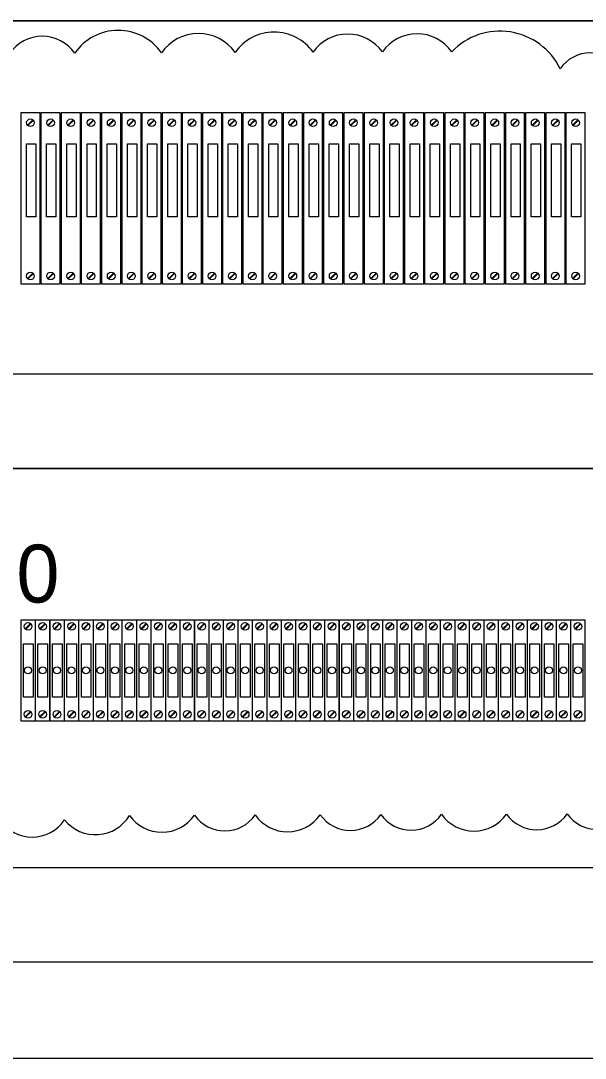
# Model space of a CAD drawing. Header units: millimetres. Extents: x 32721 to 72822, y 57624 to 123188.
# Drawn here: x 42981.7 to 43102.9, y 65167.6 to 65390.1 of the extents above; entities that cross this region are included whole.
import ezdxf

# ---------------------------------------------------------------- set-up
doc = ezdxf.new("R2010")
doc.units = ezdxf.units.MM
doc.header["$LTSCALE"] = 10
doc.layers.add('1轮廓实线层', color=7, linetype='Continuous', lineweight=18)
doc.layers.add('6文字层', color=3, linetype='Continuous', lineweight=18)
doc.styles.add('样式 1', font='SIMYOU.TTF', dxfattribs={"width": 0.75})

msp = doc.modelspace()

# ---------------------------------------------------------------- linework, layer by layer
at = {"layer": '1轮廓实线层'}
for p, q in [((43271.42, 65390.14), (42895.68, 65390.14)), ((42895.68, 65390.14), (43474.09, 65390.14)), ((43271.42, 65314.33), (42895.68, 65314.33)), ((43474.09, 65314.33), (42895.68, 65314.33)), ((43271.42, 65294.11), (42895.68, 65294.11)), ((42895.68, 65294.11), (43474.09, 65294.11)), ((43474.09, 65208.43), (42895.68, 65208.43)), ((43493.8, 65188.21), (42875.97, 65188.21)), ((42851.31, 65167.62), (43518.46, 65167.62))]:
    msp.add_line(p, q, dxfattribs=at)
at = {"layer": '1轮廓实线层', "lineweight": 13}
for p, q in [((42985.87, 65370.4), (42981.73, 65370.4)), ((42981.73, 65370.4), (42981.73, 65333.75)), ((42985.87, 65333.75), (42985.87, 65370.4)), ((42990.2, 65370.4), (42986.06, 65370.4)), ((42986.06, 65370.4), (42986.06, 65333.75)), ((42990.2, 65333.75), (42990.2, 65370.4)), ((42994.53, 65370.4), (42990.39, 65370.4)), ((42990.39, 65370.4), (42990.39, 65333.75)), ((42994.53, 65333.75), (42994.53, 65370.4)), ((42998.87, 65370.4), (42994.72, 65370.4)), ((42994.72, 65370.4), (42994.72, 65333.75)), ((42998.87, 65333.75), (42998.87, 65370.4)), ((43003.2, 65370.4), (42999.05, 65370.4)), ((42999.05, 65370.4), (42999.05, 65333.75)), ((43003.2, 65333.75), (43003.2, 65370.4)), ((43007.53, 65370.4), (43003.39, 65370.4)), ((43003.39, 65370.4), (43003.39, 65333.75)), ((43007.53, 65333.75), (43007.53, 65370.4)), ((43011.86, 65370.4), (43007.72, 65370.4)), ((43007.72, 65370.4), (43007.72, 65333.75)), ((43011.86, 65333.75), (43011.86, 65370.4)), ((43016.19, 65370.4), (43012.05, 65370.4)), ((43012.05, 65370.4), (43012.05, 65333.75)), ((43016.19, 65333.75), (43016.19, 65370.4)), ((43020.52, 65370.4), (43016.38, 65370.4)), ((43016.38, 65370.4), (43016.38, 65333.75)), ((43020.52, 65333.75), (43020.52, 65370.4)), ((43024.86, 65370.4), (43020.71, 65370.4)), ((43020.71, 65370.4), (43020.71, 65333.75)), ((43024.86, 65333.75), (43024.86, 65370.4)), ((43029.19, 65370.4), (43025.04, 65370.4)), ((43025.04, 65370.4), (43025.04, 65333.75)), ((43029.19, 65333.75), (43029.19, 65370.4)), ((43033.52, 65370.4), (43029.37, 65370.4)), ((43029.37, 65370.4), (43029.37, 65333.75)), ((43033.52, 65333.75), (43033.52, 65370.4)), ((43037.85, 65370.4), (43033.71, 65370.4)), ((43033.71, 65370.4), (43033.71, 65333.75)), ((43037.85, 65333.75), (43037.85, 65370.4)), ((43042.18, 65370.4), (43038.04, 65370.4)), ((43038.04, 65370.4), (43038.04, 65333.75)), ((43042.18, 65333.75), (43042.18, 65370.4)), ((43046.51, 65370.4), (43042.37, 65370.4)), ((43042.37, 65370.4), (43042.37, 65333.75)), ((43046.51, 65333.75), (43046.51, 65370.4)), ((43050.85, 65370.4), (43046.7, 65370.4)), ((43046.7, 65370.4), (43046.7, 65333.75)), ((43050.85, 65333.75), (43050.85, 65370.4)), ((43055.18, 65370.4), (43051.03, 65370.4)), ((43051.03, 65370.4), (43051.03, 65333.75)), ((43055.18, 65333.75), (43055.18, 65370.4)), ((43059.54, 65370.4), (43055.4, 65370.4)), ((43055.4, 65370.4), (43055.4, 65333.75)), ((43059.54, 65333.75), (43059.54, 65370.4)), ((43063.87, 65370.4), (43059.73, 65370.4)), ((43059.73, 65370.4), (43059.73, 65333.75)), ((43063.87, 65333.75), (43063.87, 65370.4)), ((43068.2, 65370.4), (43064.06, 65370.4)), ((43064.06, 65370.4), (43064.06, 65333.75)), ((43068.2, 65333.75), (43068.2, 65370.4)), ((43072.54, 65370.4), (43068.39, 65370.4)), ((43068.39, 65370.4), (43068.39, 65333.75)), ((43072.54, 65333.75), (43072.54, 65370.4)), ((43076.87, 65370.4), (43072.72, 65370.4)), ((43072.72, 65370.4), (43072.72, 65333.75)), ((43076.87, 65333.75), (43076.87, 65370.4)), ((43081.2, 65370.4), (43077.05, 65370.4)), ((43077.05, 65370.4), (43077.05, 65333.75)), ((43081.2, 65333.75), (43081.2, 65370.4)), ((43085.53, 65370.4), (43081.39, 65370.4)), ((43081.39, 65370.4), (43081.39, 65333.75)), ((43085.53, 65333.75), (43085.53, 65370.4)), ((43089.86, 65370.4), (43085.72, 65370.4)), ((43085.72, 65370.4), (43085.72, 65333.75)), ((43089.86, 65333.75), (43089.86, 65370.4)), ((43094.19, 65370.4), (43090.05, 65370.4)), ((43090.05, 65370.4), (43090.05, 65333.75)), ((43094.19, 65333.75), (43094.19, 65370.4)), ((43098.53, 65370.4), (43094.38, 65370.4)), ((43094.38, 65370.4), (43094.38, 65333.75)), ((43098.53, 65333.75), (43098.53, 65370.4)), ((43102.86, 65370.4), (43098.71, 65370.4)), ((43098.71, 65370.4), (43098.71, 65333.75)), ((43102.86, 65333.75), (43102.86, 65370.4)), ((42983.17, 65367.74), (42984.33, 65368.9)), ((42983.27, 65367.64), (42984.43, 65368.8)), ((42987.5, 65367.74), (42988.66, 65368.9)), ((42987.6, 65367.64), (42988.76, 65368.8)), ((42991.83, 65367.74), (42992.99, 65368.9)), ((42991.93, 65367.64), (42993.09, 65368.8)), ((42996.16, 65367.74), (42997.32, 65368.9)), ((42996.26, 65367.64), (42997.43, 65368.8)), ((43000.49, 65367.74), (43001.66, 65368.9)), ((43000.6, 65367.64), (43001.76, 65368.8)), ((43004.83, 65367.74), (43005.99, 65368.9)), ((43004.93, 65367.64), (43006.09, 65368.8)), ((43009.16, 65367.74), (43010.32, 65368.9)), ((43009.26, 65367.64), (43010.42, 65368.8)), ((43013.49, 65367.74), (43014.65, 65368.9)), ((43013.59, 65367.64), (43014.75, 65368.8)), ((43017.82, 65367.74), (43018.98, 65368.9)), ((43017.92, 65367.64), (43019.08, 65368.8)), ((43022.15, 65367.74), (43023.31, 65368.9)), ((43022.25, 65367.64), (43023.42, 65368.8)), ((43026.48, 65367.74), (43027.65, 65368.9)), ((43026.59, 65367.64), (43027.75, 65368.8)), ((43030.82, 65367.74), (43031.98, 65368.9)), ((43030.92, 65367.64), (43032.08, 65368.8)), ((43035.15, 65367.74), (43036.31, 65368.9)), ((43035.25, 65367.64), (43036.41, 65368.8)), ((43039.48, 65367.74), (43040.64, 65368.9)), ((43039.58, 65367.64), (43040.74, 65368.8)), ((43043.81, 65367.74), (43044.97, 65368.9)), ((43043.91, 65367.64), (43045.07, 65368.8)), ((43048.14, 65367.74), (43049.3, 65368.9)), ((43048.24, 65367.64), (43049.41, 65368.8)), ((43052.47, 65367.74), (43053.63, 65368.9)), ((43052.58, 65367.64), (43053.74, 65368.8)), ((43056.84, 65367.74), (43058, 65368.9)), ((43056.94, 65367.64), (43058.1, 65368.8)), ((43061.17, 65367.74), (43062.33, 65368.9)), ((43061.27, 65367.64), (43062.43, 65368.8)), ((43065.5, 65367.74), (43066.66, 65368.9)), ((43065.6, 65367.64), (43066.76, 65368.8)), ((43069.83, 65367.74), (43070.99, 65368.9)), ((43069.93, 65367.64), (43071.1, 65368.8)), ((43074.16, 65367.74), (43075.33, 65368.9)), ((43074.27, 65367.64), (43075.43, 65368.8)), ((43078.5, 65367.74), (43079.66, 65368.9)), ((43078.6, 65367.64), (43079.76, 65368.8)), ((43082.83, 65367.74), (43083.99, 65368.9)), ((43082.93, 65367.64), (43084.09, 65368.8)), ((43087.16, 65367.74), (43088.32, 65368.9)), ((43087.26, 65367.64), (43088.42, 65368.8)), ((43091.49, 65367.74), (43092.65, 65368.9)), ((43091.59, 65367.64), (43092.75, 65368.8)), ((43095.82, 65367.74), (43096.98, 65368.9)), ((43095.92, 65367.64), (43097.09, 65368.8)), ((43100.15, 65367.74), (43101.31, 65368.9)), ((43100.26, 65367.64), (43101.42, 65368.8)), ((42983.17, 65334.86), (42984.33, 65336.03)), ((42983.27, 65334.76), (42984.43, 65335.92)), ((42987.5, 65334.86), (42988.66, 65336.03)), ((42987.6, 65334.76), (42988.76, 65335.92)), ((42991.83, 65334.86), (42992.99, 65336.03)), ((42991.93, 65334.76), (42993.09, 65335.92)), ((42996.16, 65334.86), (42997.32, 65336.03)), ((42996.26, 65334.76), (42997.43, 65335.92)), ((43000.49, 65334.86), (43001.66, 65336.03)), ((43000.6, 65334.76), (43001.76, 65335.92)), ((43004.83, 65334.86), (43005.99, 65336.03)), ((43004.93, 65334.76), (43006.09, 65335.92)), ((43009.16, 65334.86), (43010.32, 65336.03)), ((43009.26, 65334.76), (43010.42, 65335.92)), ((43013.49, 65334.86), (43014.65, 65336.03)), ((43013.59, 65334.76), (43014.75, 65335.92)), ((43017.82, 65334.86), (43018.98, 65336.03)), ((43017.92, 65334.76), (43019.08, 65335.92)), ((43022.15, 65334.86), (43023.31, 65336.03)), ((43022.25, 65334.76), (43023.42, 65335.92)), ((43026.48, 65334.86), (43027.65, 65336.03)), ((43026.59, 65334.76), (43027.75, 65335.92)), ((43030.82, 65334.86), (43031.98, 65336.03)), ((43030.92, 65334.76), (43032.08, 65335.92)), ((43035.15, 65334.86), (43036.31, 65336.03)), ((43035.25, 65334.76), (43036.41, 65335.92)), ((43039.48, 65334.86), (43040.64, 65336.03)), ((43039.58, 65334.76), (43040.74, 65335.92)), ((43043.81, 65334.86), (43044.97, 65336.03)), ((43043.91, 65334.76), (43045.07, 65335.92)), ((43048.14, 65334.86), (43049.3, 65336.03)), ((43048.24, 65334.76), (43049.41, 65335.92)), ((43052.47, 65334.86), (43053.63, 65336.03)), ((43052.58, 65334.76), (43053.74, 65335.92)), ((43056.84, 65334.86), (43058, 65336.03)), ((43056.94, 65334.76), (43058.1, 65335.92)), ((43061.17, 65334.86), (43062.33, 65336.03)), ((43061.27, 65334.76), (43062.43, 65335.92)), ((43065.5, 65334.86), (43066.66, 65336.03)), ((43065.6, 65334.76), (43066.76, 65335.92)), ((43069.83, 65334.86), (43070.99, 65336.03)), ((43069.93, 65334.76), (43071.1, 65335.92)), ((43074.16, 65334.86), (43075.33, 65336.03)), ((43074.27, 65334.76), (43075.43, 65335.92)), ((43078.5, 65334.86), (43079.66, 65336.03)), ((43078.6, 65334.76), (43079.76, 65335.92)), ((43082.83, 65334.86), (43083.99, 65336.03)), ((43082.93, 65334.76), (43084.09, 65335.92)), ((43087.16, 65334.86), (43088.32, 65336.03)), ((43087.26, 65334.76), (43088.42, 65335.92)), ((43091.49, 65334.86), (43092.65, 65336.03)), ((43091.59, 65334.76), (43092.75, 65335.92)), ((43095.82, 65334.86), (43096.98, 65336.03)), ((43095.92, 65334.76), (43097.09, 65335.92)), ((43100.15, 65334.86), (43101.31, 65336.03)), ((43100.26, 65334.76), (43101.42, 65335.92)), ((42981.73, 65333.75), (42985.87, 65333.75)), ((42986.06, 65333.75), (42990.2, 65333.75)), ((42990.39, 65333.75), (42994.53, 65333.75)), ((42994.72, 65333.75), (42998.87, 65333.75)), ((42999.05, 65333.75), (43003.2, 65333.75)), ((43003.39, 65333.75), (43007.53, 65333.75)), ((43007.72, 65333.75), (43011.86, 65333.75)), ((43012.05, 65333.75), (43016.19, 65333.75)), ((43016.38, 65333.75), (43020.52, 65333.75)), ((43020.71, 65333.75), (43024.86, 65333.75)), ((43025.04, 65333.75), (43029.19, 65333.75)), ((43029.37, 65333.75), (43033.52, 65333.75)), ((43033.71, 65333.75), (43037.85, 65333.75)), ((43038.04, 65333.75), (43042.18, 65333.75)), ((43042.37, 65333.75), (43046.51, 65333.75)), ((43046.7, 65333.75), (43050.85, 65333.75)), ((43051.03, 65333.75), (43055.18, 65333.75)), ((43055.4, 65333.75), (43059.54, 65333.75)), ((43059.73, 65333.75), (43063.87, 65333.75)), ((43064.06, 65333.75), (43068.2, 65333.75)), ((43068.39, 65333.75), (43072.54, 65333.75)), ((43072.72, 65333.75), (43076.87, 65333.75)), ((43077.05, 65333.75), (43081.2, 65333.75)), ((43081.39, 65333.75), (43085.53, 65333.75)), ((43085.72, 65333.75), (43089.86, 65333.75)), ((43090.05, 65333.75), (43094.19, 65333.75)), ((43094.38, 65333.75), (43098.53, 65333.75)), ((43098.71, 65333.75), (43102.86, 65333.75)), ((42981.79, 65261.68), (42984.82, 65261.68)), ((42981.79, 65239.95), (42981.79, 65261.68)), ((42984.82, 65261.68), (42984.82, 65239.95)), ((42984.89, 65261.68), (42987.92, 65261.68)), ((42984.89, 65239.95), (42984.89, 65261.68)), ((42987.92, 65261.68), (42987.92, 65239.95)), ((42988, 65261.68), (42991.03, 65261.68)), ((42988, 65239.95), (42988, 65261.68)), ((42991.03, 65261.68), (42991.03, 65239.95)), ((42991.1, 65261.68), (42994.13, 65261.68)), ((42991.1, 65239.95), (42991.1, 65261.68)), ((42994.13, 65261.68), (42994.13, 65239.95)), ((42994.21, 65261.68), (42997.24, 65261.68)), ((42994.21, 65239.95), (42994.21, 65261.68)), ((42997.24, 65261.68), (42997.24, 65239.95)), ((42997.31, 65261.68), (43000.34, 65261.68)), ((42997.31, 65239.95), (42997.31, 65261.68)), ((43000.34, 65261.68), (43000.34, 65239.95)), ((43000.42, 65261.68), (43003.45, 65261.68)), ((43000.42, 65239.95), (43000.42, 65261.68)), ((43003.45, 65261.68), (43003.45, 65239.95)), ((43003.52, 65261.68), (43006.55, 65261.68)), ((43003.52, 65239.95), (43003.52, 65261.68)), ((43006.55, 65261.68), (43006.55, 65239.95)), ((43006.63, 65261.68), (43009.66, 65261.68)), ((43006.63, 65239.95), (43006.63, 65261.68)), ((43009.66, 65261.68), (43009.66, 65239.95)), ((43009.73, 65261.68), (43012.76, 65261.68)), ((43009.73, 65239.95), (43009.73, 65261.68)), ((43012.76, 65261.68), (43012.76, 65239.95)), ((43012.84, 65261.68), (43015.87, 65261.68)), ((43012.84, 65239.95), (43012.84, 65261.68)), ((43015.87, 65261.68), (43015.87, 65239.95)), ((43015.94, 65261.68), (43018.97, 65261.68)), ((43015.94, 65239.95), (43015.94, 65261.68)), ((43018.97, 65261.68), (43018.97, 65239.95)), ((43019.05, 65261.68), (43022.08, 65261.68)), ((43019.05, 65239.95), (43019.05, 65261.68)), ((43022.08, 65261.68), (43022.08, 65239.95)), ((43022.15, 65261.68), (43025.18, 65261.68)), ((43022.15, 65239.95), (43022.15, 65261.68)), ((43025.18, 65261.68), (43025.18, 65239.95)), ((43025.26, 65261.68), (43028.29, 65261.68)), ((43025.26, 65239.95), (43025.26, 65261.68)), ((43028.29, 65261.68), (43028.29, 65239.95)), ((43028.36, 65261.68), (43031.39, 65261.68)), ((43028.36, 65239.95), (43028.36, 65261.68)), ((43031.39, 65261.68), (43031.39, 65239.95)), ((43031.47, 65261.68), (43034.5, 65261.68)), ((43031.47, 65239.95), (43031.47, 65261.68)), ((43034.5, 65261.68), (43034.5, 65239.95)), ((43034.57, 65261.68), (43037.6, 65261.68)), ((43034.57, 65239.95), (43034.57, 65261.68)), ((43037.6, 65261.68), (43037.6, 65239.95)), ((43037.68, 65261.68), (43040.71, 65261.68)), ((43037.68, 65239.95), (43037.68, 65261.68)), ((43040.71, 65261.68), (43040.71, 65239.95)), ((43040.78, 65239.95), (43040.78, 65261.68)), ((43040.78, 65261.68), (43043.81, 65261.68)), ((43040.78, 65239.95), (43040.78, 65261.68)), ((43043.81, 65261.68), (43043.81, 65239.95)), ((43043.89, 65261.68), (43046.92, 65261.68)), ((43043.89, 65239.95), (43043.89, 65261.68)), ((43046.92, 65261.68), (43046.92, 65239.95)), ((43046.99, 65261.68), (43050.02, 65261.68)), ((43046.99, 65239.95), (43046.99, 65261.68)), ((43050.02, 65261.68), (43050.02, 65239.95)), ((43050.1, 65261.68), (43053.13, 65261.68)), ((43050.1, 65239.95), (43050.1, 65261.68)), ((43053.13, 65261.68), (43053.13, 65239.95)), ((43053.2, 65261.68), (43056.23, 65261.68)), ((43053.2, 65239.95), (43053.2, 65261.68)), ((43056.23, 65261.68), (43056.23, 65239.95)), ((43056.31, 65261.68), (43059.34, 65261.68)), ((43056.31, 65239.95), (43056.31, 65261.68)), ((43059.34, 65261.68), (43059.34, 65239.95)), ((43059.41, 65261.68), (43062.44, 65261.68)), ((43059.41, 65239.95), (43059.41, 65261.68)), ((43062.44, 65261.68), (43062.44, 65239.95)), ((43062.52, 65261.68), (43065.55, 65261.68)), ((43062.52, 65239.95), (43062.52, 65261.68)), ((43065.55, 65261.68), (43065.55, 65239.95)), ((43065.62, 65261.68), (43068.65, 65261.68)), ((43065.62, 65239.95), (43065.62, 65261.68)), ((43068.65, 65261.68), (43068.65, 65239.95)), ((43068.73, 65261.68), (43071.76, 65261.68)), ((43068.73, 65239.95), (43068.73, 65261.68)), ((43071.76, 65261.68), (43071.76, 65239.95)), ((43071.83, 65261.68), (43074.86, 65261.68)), ((43071.83, 65239.95), (43071.83, 65261.68)), ((43074.86, 65261.68), (43074.86, 65239.95)), ((43074.94, 65261.68), (43077.97, 65261.68)), ((43074.94, 65239.95), (43074.94, 65261.68)), ((43077.97, 65261.68), (43077.97, 65239.95)), ((43078.04, 65261.68), (43081.07, 65261.68)), ((43078.04, 65239.95), (43078.04, 65261.68)), ((43081.07, 65261.68), (43081.07, 65239.95)), ((43081.15, 65261.68), (43084.18, 65261.68)), ((43081.15, 65239.95), (43081.15, 65261.68)), ((43084.18, 65261.68), (43084.18, 65239.95)), ((43084.25, 65261.68), (43087.28, 65261.68)), ((43084.25, 65239.95), (43084.25, 65261.68)), ((43087.28, 65261.68), (43087.28, 65239.95)), ((43087.36, 65261.68), (43090.39, 65261.68)), ((43087.36, 65239.95), (43087.36, 65261.68)), ((43090.39, 65261.68), (43090.39, 65239.95)), ((43090.46, 65261.68), (43093.49, 65261.68)), ((43090.46, 65239.95), (43090.46, 65261.68)), ((43093.49, 65261.68), (43093.49, 65239.95)), ((43093.57, 65261.68), (43096.6, 65261.68)), ((43093.57, 65239.95), (43093.57, 65261.68)), ((43096.6, 65261.68), (43096.6, 65239.95)), ((43096.67, 65261.68), (43099.7, 65261.68)), ((43096.67, 65239.95), (43096.67, 65261.68)), ((43099.7, 65261.68), (43099.7, 65239.95)), ((43099.78, 65261.68), (43102.81, 65261.68)), ((43099.78, 65239.95), (43099.78, 65261.68)), ((43102.81, 65261.68), (43102.81, 65239.95)), ((42982.67, 65259.71), (42983.83, 65260.87)), ((42982.77, 65259.61), (42983.93, 65260.77)), ((42985.77, 65259.71), (42986.94, 65260.87)), ((42985.88, 65259.61), (42987.04, 65260.77)), ((42988.88, 65259.71), (42990.04, 65260.87)), ((42988.98, 65259.61), (42990.14, 65260.77)), ((42991.98, 65259.71), (42993.15, 65260.87)), ((42992.09, 65259.61), (42993.25, 65260.77)), ((42995.09, 65259.71), (42996.25, 65260.87)), ((42995.19, 65259.61), (42996.35, 65260.77)), ((42998.19, 65259.71), (42999.36, 65260.87)), ((42998.3, 65259.61), (42999.46, 65260.77)), ((43001.3, 65259.71), (43002.46, 65260.87)), ((43001.4, 65259.61), (43002.56, 65260.77)), ((43004.4, 65259.71), (43005.57, 65260.87)), ((43004.51, 65259.61), (43005.67, 65260.77)), ((43007.51, 65259.71), (43008.67, 65260.87)), ((43007.61, 65259.61), (43008.77, 65260.77)), ((43010.61, 65259.71), (43011.78, 65260.87)), ((43010.72, 65259.61), (43011.88, 65260.77)), ((43013.72, 65259.71), (43014.88, 65260.87)), ((43013.82, 65259.61), (43014.98, 65260.77)), ((43016.83, 65259.71), (43017.99, 65260.87)), ((43016.93, 65259.61), (43018.09, 65260.77)), ((43019.93, 65259.71), (43021.09, 65260.87)), ((43020.03, 65259.61), (43021.19, 65260.77)), ((43023.04, 65259.71), (43024.2, 65260.87)), ((43023.14, 65259.61), (43024.3, 65260.77)), ((43026.14, 65259.71), (43027.3, 65260.87)), ((43026.24, 65259.61), (43027.4, 65260.77)), ((43029.25, 65259.71), (43030.41, 65260.87)), ((43029.35, 65259.61), (43030.51, 65260.77)), ((43032.35, 65259.71), (43033.51, 65260.87)), ((43032.45, 65259.61), (43033.61, 65260.77)), ((43035.46, 65259.71), (43036.62, 65260.87)), ((43035.56, 65259.61), (43036.72, 65260.77)), ((43038.56, 65259.71), (43039.72, 65260.87)), ((43038.66, 65259.61), (43039.82, 65260.77)), ((43041.67, 65259.71), (43042.83, 65260.87)), ((43041.77, 65259.61), (43042.93, 65260.77)), ((43044.77, 65259.71), (43045.93, 65260.87)), ((43044.87, 65259.61), (43046.03, 65260.77)), ((43047.88, 65259.71), (43049.04, 65260.87)), ((43047.98, 65259.61), (43049.14, 65260.77)), ((43050.98, 65259.71), (43052.14, 65260.87)), ((43051.08, 65259.61), (43052.24, 65260.77)), ((43054.09, 65259.71), (43055.25, 65260.87)), ((43054.19, 65259.61), (43055.35, 65260.77)), ((43057.19, 65259.71), (43058.35, 65260.87)), ((43057.29, 65259.61), (43058.45, 65260.77)), ((43060.3, 65259.71), (43061.46, 65260.87)), ((43060.4, 65259.61), (43061.56, 65260.77)), ((43063.4, 65259.71), (43064.56, 65260.87)), ((43063.5, 65259.61), (43064.66, 65260.77)), ((43066.51, 65259.71), (43067.67, 65260.87)), ((43066.61, 65259.61), (43067.77, 65260.77)), ((43069.61, 65259.71), (43070.77, 65260.87)), ((43069.71, 65259.61), (43070.87, 65260.77)), ((43072.72, 65259.71), (43073.88, 65260.87)), ((43072.82, 65259.61), (43073.98, 65260.77)), ((43075.82, 65259.71), (43076.98, 65260.87)), ((43075.92, 65259.61), (43077.08, 65260.77)), ((43078.93, 65259.71), (43080.09, 65260.87)), ((43079.03, 65259.61), (43080.19, 65260.77)), ((43082.03, 65259.71), (43083.19, 65260.87)), ((43082.13, 65259.61), (43083.29, 65260.77)), ((43085.14, 65259.71), (43086.3, 65260.87)), ((43085.24, 65259.61), (43086.4, 65260.77)), ((43088.24, 65259.71), (43089.4, 65260.87)), ((43088.34, 65259.61), (43089.5, 65260.77)), ((43091.35, 65259.71), (43092.51, 65260.87)), ((43091.45, 65259.61), (43092.61, 65260.77)), ((43094.45, 65259.71), (43095.61, 65260.87)), ((43094.55, 65259.61), (43095.71, 65260.77)), ((43097.56, 65259.71), (43098.72, 65260.87)), ((43097.66, 65259.61), (43098.82, 65260.77)), ((43100.66, 65259.71), (43101.82, 65260.87)), ((43100.76, 65259.61), (43101.92, 65260.77)), ((42982.67, 65240.86), (42983.83, 65242.02)), ((42982.77, 65240.76), (42983.93, 65241.92)), ((42985.77, 65240.86), (42986.94, 65242.02)), ((42985.88, 65240.76), (42987.04, 65241.92)), ((42988.88, 65240.86), (42990.04, 65242.02)), ((42988.98, 65240.76), (42990.14, 65241.92)), ((42991.98, 65240.86), (42993.15, 65242.02)), ((42992.09, 65240.76), (42993.25, 65241.92)), ((42995.09, 65240.86), (42996.25, 65242.02)), ((42995.19, 65240.76), (42996.35, 65241.92)), ((42998.19, 65240.86), (42999.36, 65242.02)), ((42998.3, 65240.76), (42999.46, 65241.92)), ((43001.3, 65240.86), (43002.46, 65242.02)), ((43001.4, 65240.76), (43002.56, 65241.92)), ((43004.4, 65240.86), (43005.57, 65242.02)), ((43004.51, 65240.76), (43005.67, 65241.92)), ((43007.51, 65240.86), (43008.67, 65242.02)), ((43007.61, 65240.76), (43008.77, 65241.92)), ((43010.61, 65240.86), (43011.78, 65242.02)), ((43010.72, 65240.76), (43011.88, 65241.92)), ((43013.72, 65240.86), (43014.88, 65242.02)), ((43013.82, 65240.76), (43014.98, 65241.92)), ((43016.83, 65240.86), (43017.99, 65242.02)), ((43016.93, 65240.76), (43018.09, 65241.92)), ((43019.93, 65240.86), (43021.09, 65242.02)), ((43020.03, 65240.76), (43021.19, 65241.92)), ((43023.04, 65240.86), (43024.2, 65242.02)), ((43023.14, 65240.76), (43024.3, 65241.92)), ((43026.14, 65240.86), (43027.3, 65242.02)), ((43026.24, 65240.76), (43027.4, 65241.92)), ((43029.25, 65240.86), (43030.41, 65242.02)), ((43029.35, 65240.76), (43030.51, 65241.92)), ((43032.35, 65240.86), (43033.51, 65242.02)), ((43032.45, 65240.76), (43033.61, 65241.92)), ((43035.46, 65240.86), (43036.62, 65242.02)), ((43035.56, 65240.76), (43036.72, 65241.92)), ((43038.56, 65240.86), (43039.72, 65242.02)), ((43038.66, 65240.76), (43039.82, 65241.92)), ((43041.67, 65240.86), (43042.83, 65242.02)), ((43041.77, 65240.76), (43042.93, 65241.92)), ((43044.77, 65240.86), (43045.93, 65242.02)), ((43044.87, 65240.76), (43046.03, 65241.92)), ((43047.88, 65240.86), (43049.04, 65242.02)), ((43047.98, 65240.76), (43049.14, 65241.92)), ((43050.98, 65240.86), (43052.14, 65242.02)), ((43051.08, 65240.76), (43052.24, 65241.92)), ((43054.09, 65240.86), (43055.25, 65242.02)), ((43054.19, 65240.76), (43055.35, 65241.92)), ((43057.19, 65240.86), (43058.35, 65242.02)), ((43057.29, 65240.76), (43058.45, 65241.92)), ((43060.3, 65240.86), (43061.46, 65242.02)), ((43060.4, 65240.76), (43061.56, 65241.92)), ((43063.4, 65240.86), (43064.56, 65242.02)), ((43063.5, 65240.76), (43064.66, 65241.92)), ((43066.51, 65240.86), (43067.67, 65242.02)), ((43066.61, 65240.76), (43067.77, 65241.92)), ((43069.61, 65240.86), (43070.77, 65242.02)), ((43069.71, 65240.76), (43070.87, 65241.92)), ((43072.72, 65240.86), (43073.88, 65242.02)), ((43072.82, 65240.76), (43073.98, 65241.92)), ((43075.82, 65240.86), (43076.98, 65242.02)), ((43075.92, 65240.76), (43077.08, 65241.92)), ((43078.93, 65240.86), (43080.09, 65242.02)), ((43079.03, 65240.76), (43080.19, 65241.92)), ((43082.03, 65240.86), (43083.19, 65242.02)), ((43082.13, 65240.76), (43083.29, 65241.92)), ((43085.14, 65240.86), (43086.3, 65242.02)), ((43085.24, 65240.76), (43086.4, 65241.92)), ((43088.24, 65240.86), (43089.4, 65242.02)), ((43088.34, 65240.76), (43089.5, 65241.92)), ((43091.35, 65240.86), (43092.51, 65242.02)), ((43091.45, 65240.76), (43092.61, 65241.92)), ((43094.45, 65240.86), (43095.61, 65242.02)), ((43094.55, 65240.76), (43095.71, 65241.92)), ((43097.56, 65240.86), (43098.72, 65242.02)), ((43097.66, 65240.76), (43098.82, 65241.92)), ((43100.66, 65240.86), (43101.82, 65242.02)), ((43100.76, 65240.76), (43101.92, 65241.92)), ((42984.82, 65239.95), (42981.79, 65239.95)), ((42987.92, 65239.95), (42984.89, 65239.95)), ((42991.03, 65239.95), (42988, 65239.95)), ((42994.13, 65239.95), (42991.1, 65239.95)), ((42997.24, 65239.95), (42994.21, 65239.95)), ((43000.34, 65239.95), (42997.31, 65239.95)), ((43003.45, 65239.95), (43000.42, 65239.95)), ((43006.55, 65239.95), (43003.52, 65239.95)), ((43009.66, 65239.95), (43006.63, 65239.95)), ((43012.76, 65239.95), (43009.73, 65239.95)), ((43015.87, 65239.95), (43012.84, 65239.95)), ((43018.97, 65239.95), (43015.94, 65239.95)), ((43022.08, 65239.95), (43019.05, 65239.95)), ((43025.18, 65239.95), (43022.15, 65239.95)), ((43028.29, 65239.95), (43025.26, 65239.95)), ((43031.39, 65239.95), (43028.36, 65239.95)), ((43034.5, 65239.95), (43031.47, 65239.95)), ((43037.6, 65239.95), (43034.57, 65239.95)), ((43040.71, 65239.95), (43037.68, 65239.95)), ((43043.81, 65239.95), (43040.78, 65239.95)), ((43046.92, 65239.95), (43043.89, 65239.95)), ((43050.02, 65239.95), (43046.99, 65239.95)), ((43053.13, 65239.95), (43050.1, 65239.95)), ((43056.23, 65239.95), (43053.2, 65239.95)), ((43059.34, 65239.95), (43056.31, 65239.95)), ((43062.44, 65239.95), (43059.41, 65239.95)), ((43065.55, 65239.95), (43062.52, 65239.95)), ((43068.65, 65239.95), (43065.62, 65239.95)), ((43071.76, 65239.95), (43068.73, 65239.95)), ((43074.86, 65239.95), (43071.83, 65239.95)), ((43077.97, 65239.95), (43074.94, 65239.95)), ((43081.07, 65239.95), (43078.04, 65239.95)), ((43084.18, 65239.95), (43081.15, 65239.95)), ((43087.28, 65239.95), (43084.25, 65239.95)), ((43090.39, 65239.95), (43087.36, 65239.95)), ((43093.49, 65239.95), (43090.46, 65239.95)), ((43096.6, 65239.95), (43093.57, 65239.95)), ((43099.7, 65239.95), (43096.67, 65239.95)), ((43102.81, 65239.95), (43099.78, 65239.95))]:
    msp.add_line(p, q, dxfattribs=at)
at = {"layer": '1轮廓实线层', "color": 1}
for points in [[(43110.5, 65379.91, 0.520567), (43097.48, 65379.86, 0.520567), (43074.22, 65383.5, 0.520567), (43059.35, 65383.44, 0.520567), (43044.47, 65383.39, 0.520567), (43027.73, 65383.33, 0.520567), (43011.92, 65383.27, 0.520567), (42993.32, 65383.2, 0.520567), (42979.38, 65383.15, 0.520567)], [(42977.18, 65218.68, 0.520567), (42991.13, 65218.73, 0.520567), (43005.07, 65219.71, 0.520567), (43019.02, 65219.76, 0.520567), (43032.04, 65219.8, 0.520567), (43045.99, 65219.85, 0.520567), (43059.01, 65219.9, 0.520567), (43072.02, 65219.95, 0.520567), (43085.97, 65220, 0.520567), (43098.99, 65220.05, 0.520567), (43112.01, 65220.09, 0.520567)]]:
    msp.add_lwpolyline(points, format="xyb", dxfattribs=at)
at = {"layer": '1轮廓实线层', "lineweight": 13}
for points in [[(42982.95, 65363.75), (42984.94, 65363.75), (42984.94, 65348.11), (42982.95, 65348.11)], [(42987.28, 65363.75), (42989.27, 65363.75), (42989.27, 65348.11), (42987.28, 65348.11)], [(42991.61, 65363.75), (42993.61, 65363.75), (42993.61, 65348.11), (42991.61, 65348.11)], [(42995.94, 65363.75), (42997.94, 65363.75), (42997.94, 65348.11), (42995.94, 65348.11)], [(43000.28, 65363.75), (43002.27, 65363.75), (43002.27, 65348.11), (43000.28, 65348.11)], [(43004.61, 65363.75), (43006.6, 65363.75), (43006.6, 65348.11), (43004.61, 65348.11)], [(43008.94, 65363.75), (43010.93, 65363.75), (43010.93, 65348.11), (43008.94, 65348.11)], [(43013.27, 65363.75), (43015.26, 65363.75), (43015.26, 65348.11), (43013.27, 65348.11)], [(43017.6, 65363.75), (43019.6, 65363.75), (43019.6, 65348.11), (43017.6, 65348.11)], [(43021.93, 65363.75), (43023.93, 65363.75), (43023.93, 65348.11), (43021.93, 65348.11)], [(43026.27, 65363.75), (43028.26, 65363.75), (43028.26, 65348.11), (43026.27, 65348.11)], [(43030.6, 65363.75), (43032.59, 65363.75), (43032.59, 65348.11), (43030.6, 65348.11)], [(43034.93, 65363.75), (43036.92, 65363.75), (43036.92, 65348.11), (43034.93, 65348.11)], [(43039.26, 65363.75), (43041.25, 65363.75), (43041.25, 65348.11), (43039.26, 65348.11)], [(43043.59, 65363.75), (43045.59, 65363.75), (43045.59, 65348.11), (43043.59, 65348.11)], [(43047.92, 65363.75), (43049.92, 65363.75), (43049.92, 65348.11), (43047.92, 65348.11)], [(43052.25, 65363.75), (43054.25, 65363.75), (43054.25, 65348.11), (43052.25, 65348.11)], [(43056.62, 65363.75), (43058.61, 65363.75), (43058.61, 65348.11), (43056.62, 65348.11)], [(43060.95, 65363.75), (43062.94, 65363.75), (43062.94, 65348.11), (43060.95, 65348.11)], [(43065.28, 65363.75), (43067.28, 65363.75), (43067.28, 65348.11), (43065.28, 65348.11)], [(43069.61, 65363.75), (43071.61, 65363.75), (43071.61, 65348.11), (43069.61, 65348.11)], [(43073.95, 65363.75), (43075.94, 65363.75), (43075.94, 65348.11), (43073.95, 65348.11)], [(43078.28, 65363.75), (43080.27, 65363.75), (43080.27, 65348.11), (43078.28, 65348.11)], [(43082.61, 65363.75), (43084.6, 65363.75), (43084.6, 65348.11), (43082.61, 65348.11)], [(43086.94, 65363.75), (43088.93, 65363.75), (43088.93, 65348.11), (43086.94, 65348.11)], [(43091.27, 65363.75), (43093.27, 65363.75), (43093.27, 65348.11), (43091.27, 65348.11)], [(43095.6, 65363.75), (43097.6, 65363.75), (43097.6, 65348.11), (43095.6, 65348.11)], [(43099.93, 65363.75), (43101.93, 65363.75), (43101.93, 65348.11), (43099.93, 65348.11)], [(42982.31, 65256.54), (42984.37, 65256.54), (42984.37, 65245.04), (42982.31, 65245.04)], [(42985.41, 65256.54), (42987.48, 65256.54), (42987.48, 65245.04), (42985.41, 65245.04)], [(42988.52, 65256.54), (42990.58, 65256.54), (42990.58, 65245.04), (42988.52, 65245.04)], [(42991.62, 65256.54), (42993.69, 65256.54), (42993.69, 65245.04), (42991.62, 65245.04)], [(42994.73, 65256.54), (42996.79, 65256.54), (42996.79, 65245.04), (42994.73, 65245.04)], [(42997.83, 65256.54), (42999.9, 65256.54), (42999.9, 65245.04), (42997.83, 65245.04)], [(43000.94, 65256.54), (43003, 65256.54), (43003, 65245.04), (43000.94, 65245.04)], [(43004.04, 65256.54), (43006.11, 65256.54), (43006.11, 65245.04), (43004.04, 65245.04)], [(43007.15, 65256.54), (43009.21, 65256.54), (43009.21, 65245.04), (43007.15, 65245.04)], [(43010.25, 65256.54), (43012.32, 65256.54), (43012.32, 65245.04), (43010.25, 65245.04)], [(43013.36, 65256.54), (43015.42, 65256.54), (43015.42, 65245.04), (43013.36, 65245.04)], [(43016.46, 65256.54), (43018.53, 65256.54), (43018.53, 65245.04), (43016.46, 65245.04)], [(43019.57, 65256.54), (43021.63, 65256.54), (43021.63, 65245.04), (43019.57, 65245.04)], [(43022.67, 65256.54), (43024.74, 65256.54), (43024.74, 65245.04), (43022.67, 65245.04)], [(43025.78, 65256.54), (43027.84, 65256.54), (43027.84, 65245.04), (43025.78, 65245.04)], [(43028.88, 65256.54), (43030.95, 65256.54), (43030.95, 65245.04), (43028.88, 65245.04)], [(43031.99, 65256.54), (43034.05, 65256.54), (43034.05, 65245.04), (43031.99, 65245.04)], [(43035.09, 65256.54), (43037.16, 65256.54), (43037.16, 65245.04), (43035.09, 65245.04)], [(43038.2, 65256.54), (43040.26, 65256.54), (43040.26, 65245.04), (43038.2, 65245.04)], [(43041.3, 65256.54), (43043.37, 65256.54), (43043.37, 65245.04), (43041.3, 65245.04)], [(43044.41, 65256.54), (43046.47, 65256.54), (43046.47, 65245.04), (43044.41, 65245.04)], [(43047.51, 65256.54), (43049.58, 65256.54), (43049.58, 65245.04), (43047.51, 65245.04)], [(43050.62, 65256.54), (43052.68, 65256.54), (43052.68, 65245.04), (43050.62, 65245.04)], [(43053.72, 65256.54), (43055.79, 65256.54), (43055.79, 65245.04), (43053.72, 65245.04)], [(43056.83, 65256.54), (43058.89, 65256.54), (43058.89, 65245.04), (43056.83, 65245.04)], [(43059.93, 65256.54), (43062, 65256.54), (43062, 65245.04), (43059.93, 65245.04)], [(43063.04, 65256.54), (43065.1, 65256.54), (43065.1, 65245.04), (43063.04, 65245.04)], [(43066.14, 65256.54), (43068.21, 65256.54), (43068.21, 65245.04), (43066.14, 65245.04)], [(43069.25, 65256.54), (43071.31, 65256.54), (43071.31, 65245.04), (43069.25, 65245.04)], [(43072.35, 65256.54), (43074.42, 65256.54), (43074.42, 65245.04), (43072.35, 65245.04)], [(43075.46, 65256.54), (43077.52, 65256.54), (43077.52, 65245.04), (43075.46, 65245.04)], [(43078.56, 65256.54), (43080.63, 65256.54), (43080.63, 65245.04), (43078.56, 65245.04)], [(43081.67, 65256.54), (43083.73, 65256.54), (43083.73, 65245.04), (43081.67, 65245.04)], [(43084.77, 65256.54), (43086.84, 65256.54), (43086.84, 65245.04), (43084.77, 65245.04)], [(43087.88, 65256.54), (43089.94, 65256.54), (43089.94, 65245.04), (43087.88, 65245.04)], [(43090.98, 65256.54), (43093.05, 65256.54), (43093.05, 65245.04), (43090.98, 65245.04)], [(43094.09, 65256.54), (43096.15, 65256.54), (43096.15, 65245.04), (43094.09, 65245.04)], [(43097.19, 65256.54), (43099.26, 65256.54), (43099.26, 65245.04), (43097.19, 65245.04)], [(43100.3, 65256.54), (43102.36, 65256.54), (43102.36, 65245.04), (43100.3, 65245.04)]]:
    msp.add_lwpolyline(points, close=True, dxfattribs=at)
for centre, radius in [((42983.8, 65368.27), 0.821), ((42988.13, 65368.27), 0.821), ((42992.46, 65368.27), 0.821), ((42996.79, 65368.27), 0.821), ((43001.13, 65368.27), 0.821), ((43005.46, 65368.27), 0.821), ((43009.79, 65368.27), 0.821), ((43014.12, 65368.27), 0.821), ((43018.45, 65368.27), 0.821), ((43022.78, 65368.27), 0.821), ((43027.12, 65368.27), 0.821), ((43031.45, 65368.27), 0.821), ((43035.78, 65368.27), 0.821), ((43040.11, 65368.27), 0.821), ((43044.44, 65368.27), 0.821), ((43048.77, 65368.27), 0.821), ((43053.1, 65368.27), 0.821), ((43057.47, 65368.27), 0.821), ((43061.8, 65368.27), 0.821), ((43066.13, 65368.27), 0.821), ((43070.46, 65368.27), 0.821), ((43074.8, 65368.27), 0.821), ((43079.13, 65368.27), 0.821), ((43083.46, 65368.27), 0.821), ((43087.79, 65368.27), 0.821), ((43092.12, 65368.27), 0.821), ((43096.45, 65368.27), 0.821), ((43100.78, 65368.27), 0.821), ((42983.8, 65335.39), 0.821), ((42988.13, 65335.39), 0.821), ((42992.46, 65335.39), 0.821), ((42996.79, 65335.39), 0.821), ((43001.13, 65335.39), 0.821), ((43005.46, 65335.39), 0.821), ((43009.79, 65335.39), 0.821), ((43014.12, 65335.39), 0.821), ((43018.45, 65335.39), 0.821), ((43022.78, 65335.39), 0.821), ((43027.12, 65335.39), 0.821), ((43031.45, 65335.39), 0.821), ((43035.78, 65335.39), 0.821), ((43040.11, 65335.39), 0.821), ((43044.44, 65335.39), 0.821), ((43048.77, 65335.39), 0.821), ((43053.1, 65335.39), 0.821), ((43057.47, 65335.39), 0.821), ((43061.8, 65335.39), 0.821), ((43066.13, 65335.39), 0.821), ((43070.46, 65335.39), 0.821), ((43074.8, 65335.39), 0.821), ((43079.13, 65335.39), 0.821), ((43083.46, 65335.39), 0.821), ((43087.79, 65335.39), 0.821), ((43092.12, 65335.39), 0.821), ((43096.45, 65335.39), 0.821), ((43100.78, 65335.39), 0.821), ((42983.3, 65260.24), 0.821), ((42986.41, 65260.24), 0.821), ((42989.51, 65260.24), 0.821), ((42992.62, 65260.24), 0.821), ((42995.72, 65260.24), 0.821), ((42998.83, 65260.24), 0.821), ((43001.93, 65260.24), 0.821), ((43005.04, 65260.24), 0.821), ((43008.14, 65260.24), 0.821), ((43011.25, 65260.24), 0.821), ((43014.35, 65260.24), 0.821), ((43017.46, 65260.24), 0.821), ((43020.56, 65260.24), 0.821), ((43023.67, 65260.24), 0.821), ((43026.77, 65260.24), 0.821), ((43029.88, 65260.24), 0.821), ((43032.98, 65260.24), 0.821), ((43036.09, 65260.24), 0.821), ((43039.19, 65260.24), 0.821), ((43042.3, 65260.24), 0.821), ((43045.4, 65260.24), 0.821), ((43048.51, 65260.24), 0.821), ((43051.61, 65260.24), 0.821), ((43054.72, 65260.24), 0.821), ((43057.82, 65260.24), 0.821), ((43060.93, 65260.24), 0.821), ((43064.03, 65260.24), 0.821), ((43067.14, 65260.24), 0.821), ((43070.24, 65260.24), 0.821), ((43073.35, 65260.24), 0.821), ((43076.45, 65260.24), 0.821), ((43079.56, 65260.24), 0.821), ((43082.66, 65260.24), 0.821), ((43085.77, 65260.24), 0.821), ((43088.87, 65260.24), 0.821), ((43091.98, 65260.24), 0.821), ((43095.08, 65260.24), 0.821), ((43098.19, 65260.24), 0.821), ((43101.29, 65260.24), 0.821), ((42983.3, 65250.82), 0.742), ((42986.41, 65250.82), 0.742), ((42989.51, 65250.82), 0.742), ((42992.62, 65250.82), 0.742), ((42995.72, 65250.82), 0.742), ((42998.83, 65250.82), 0.742), ((43001.93, 65250.82), 0.742), ((43005.04, 65250.82), 0.742), ((43008.14, 65250.82), 0.742), ((43011.25, 65250.82), 0.742), ((43014.35, 65250.82), 0.742), ((43017.46, 65250.82), 0.742), ((43020.56, 65250.82), 0.742), ((43023.67, 65250.82), 0.742), ((43026.77, 65250.82), 0.742), ((43029.88, 65250.82), 0.742), ((43032.98, 65250.82), 0.742), ((43036.09, 65250.82), 0.742), ((43039.19, 65250.82), 0.742), ((43042.3, 65250.82), 0.742), ((43045.4, 65250.82), 0.742), ((43048.51, 65250.82), 0.742), ((43051.61, 65250.82), 0.742), ((43054.72, 65250.82), 0.742), ((43057.82, 65250.82), 0.742), ((43060.93, 65250.82), 0.742), ((43064.03, 65250.82), 0.742), ((43067.14, 65250.82), 0.742), ((43070.24, 65250.82), 0.742), ((43073.35, 65250.82), 0.742), ((43076.45, 65250.82), 0.742), ((43079.56, 65250.82), 0.742), ((43082.66, 65250.82), 0.742), ((43085.77, 65250.82), 0.742), ((43088.87, 65250.82), 0.742), ((43091.98, 65250.82), 0.742), ((43095.08, 65250.82), 0.742), ((43098.19, 65250.82), 0.742), ((43101.29, 65250.82), 0.742), ((42983.3, 65241.39), 0.821), ((42986.41, 65241.39), 0.821), ((42989.51, 65241.39), 0.821), ((42992.62, 65241.39), 0.821), ((42995.72, 65241.39), 0.821), ((42998.83, 65241.39), 0.821), ((43001.93, 65241.39), 0.821), ((43005.04, 65241.39), 0.821), ((43008.14, 65241.39), 0.821), ((43011.25, 65241.39), 0.821), ((43014.35, 65241.39), 0.821), ((43017.46, 65241.39), 0.821), ((43020.56, 65241.39), 0.821), ((43023.67, 65241.39), 0.821), ((43026.77, 65241.39), 0.821), ((43029.88, 65241.39), 0.821), ((43032.98, 65241.39), 0.821), ((43036.09, 65241.39), 0.821), ((43039.19, 65241.39), 0.821), ((43042.3, 65241.39), 0.821), ((43045.4, 65241.39), 0.821), ((43048.51, 65241.39), 0.821), ((43051.61, 65241.39), 0.821), ((43054.72, 65241.39), 0.821), ((43057.82, 65241.39), 0.821), ((43060.93, 65241.39), 0.821), ((43064.03, 65241.39), 0.821), ((43067.14, 65241.39), 0.821), ((43070.24, 65241.39), 0.821), ((43073.35, 65241.39), 0.821), ((43076.45, 65241.39), 0.821), ((43079.56, 65241.39), 0.821), ((43082.66, 65241.39), 0.821), ((43085.77, 65241.39), 0.821), ((43088.87, 65241.39), 0.821), ((43091.98, 65241.39), 0.821), ((43095.08, 65241.39), 0.821), ((43098.19, 65241.39), 0.821), ((43101.29, 65241.39), 0.821)]:
    msp.add_circle(centre, radius, dxfattribs=at)

# ---------------------------------------------------------------- texts
at = {"layer": '6文字层', "style": '样式 1'}
msp.add_text('XT4-80', height=12.404, rotation=360, dxfattribs=at).set_placement((42935.63, 65265.37))

doc.saveas('drawing.dxf')
